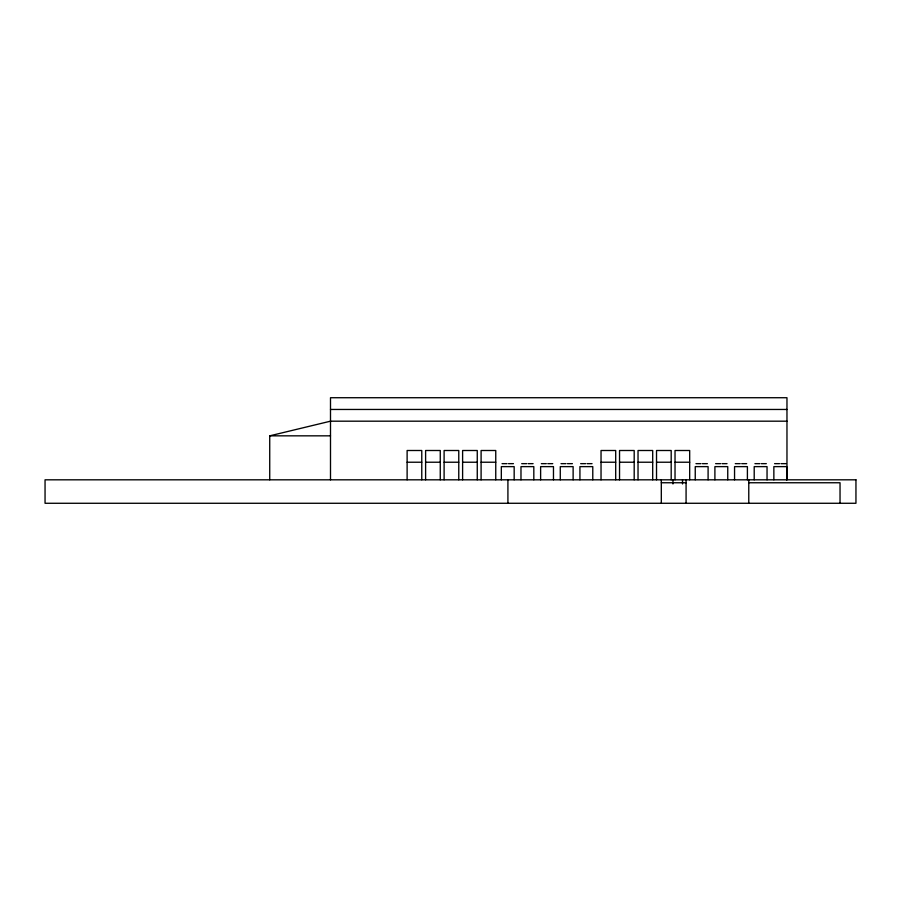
<?xml version="1.0" encoding="UTF-8"?>
<svg xmlns="http://www.w3.org/2000/svg" width="901" height="901" viewBox="0 0 901 901"><rect width="100%" height="100%" fill="white"/><g stroke="black" fill="none" stroke-linecap="round" stroke-linejoin="round"><path stroke-width="1.35" d="M269.726 479.816L269.726 435.836L330.498 421.184L786.967 421.184M330.498 409.459L786.967 409.459M269.726 435.836L330.498 435.836M407.117 462.224L421.769 462.224M425.61 462.224L440.262 462.224M444.103 462.224L458.767 462.224M462.607 462.224L477.26 462.224M481.1 462.224L495.753 462.224M601.035 462.224L615.698 462.224M619.539 462.224L634.191 462.224M638.032 462.224L652.696 462.224M656.525 462.224L671.189 462.224M675.029 462.224L689.682 462.224M502.06 463.655L507.015 463.655M508.479 463.655L513.435 463.655M521.713 463.655L526.668 463.655M528.132 463.655L533.088 463.655M541.355 463.655L546.321 463.655M547.785 463.655L552.741 463.655M561.008 463.655L565.963 463.655M567.439 463.655L572.394 463.655M580.661 463.655L585.616 463.655M587.08 463.655L592.036 463.655M695.977 463.655L700.944 463.655M702.408 463.655L707.364 463.655M715.631 463.655L720.586 463.655M722.061 463.655L727.017 463.655M735.284 463.655L740.239 463.655M741.703 463.655L746.659 463.655M754.937 463.655L759.892 463.655M761.356 463.655L766.312 463.655M774.59 463.655L779.545 463.655M781.009 463.655L785.965 463.655M661.311 482.756L686.078 482.756M748.776 482.756L840.036 482.756L840.036 503.276M786.967 479.816L786.967 397.724L330.498 397.724L330.498 479.816M786.697 479.816L786.697 466.628L773.858 466.628L773.858 479.816M767.044 479.816L767.044 466.628L754.205 466.628L754.205 479.816M748.776 479.816L748.776 503.276M747.402 479.816L747.402 466.628L734.552 466.628L734.552 479.816M727.749 479.816L727.749 466.628L714.898 466.628L714.898 479.816M708.096 479.816L708.096 466.628L695.245 466.628L695.245 479.816M689.682 479.816L689.682 450.5L675.029 450.5L675.029 479.816M686.078 479.816L686.078 503.276M682.519 479.816L682.519 483.961M672.968 479.816L672.968 483.961M671.189 479.816L671.189 450.5L656.525 450.5L656.525 479.816M661.311 479.816L661.311 503.276M652.696 479.816L652.696 450.5L638.032 450.5L638.032 479.816M634.191 479.816L634.191 450.5L619.539 450.5L619.539 479.816M615.698 479.816L615.698 450.5L601.035 450.5L601.035 479.816M592.779 479.816L592.779 466.628L579.929 466.628L579.929 479.816M573.126 479.816L573.126 466.628L560.276 466.628L560.276 479.816M553.473 479.816L553.473 466.628L540.623 466.628L540.623 479.816M533.82 479.816L533.82 466.628L520.981 466.628L520.981 479.816M514.167 479.816L514.167 466.628L501.328 466.628L501.328 479.816M507.916 479.816L507.916 503.276M495.753 479.816L495.753 450.5L481.1 450.5L481.1 479.816M477.26 479.816L477.26 450.5L462.607 450.5L462.607 479.816M458.767 479.816L458.767 450.5L444.103 450.5L444.103 479.816M440.262 479.816L440.262 450.5L425.61 450.5L425.61 479.816M421.769 479.816L421.769 450.5L407.117 450.5L407.117 479.816M855.95 479.816L45.05 479.816L45.05 503.276L855.95 503.276L855.95 479.816"/></g></svg>
